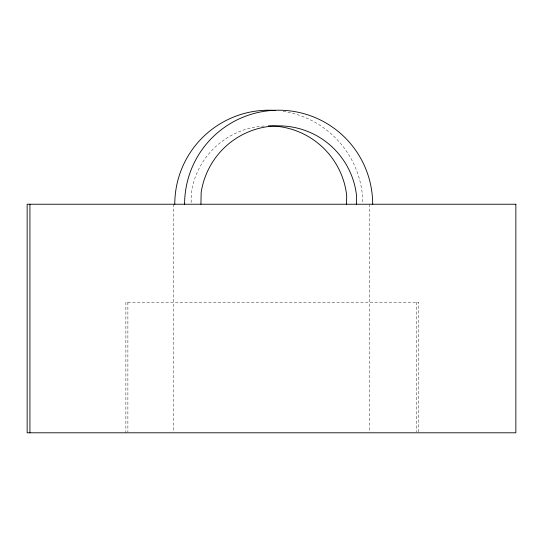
<?xml version="1.0" encoding="UTF-8"?>
<svg xmlns="http://www.w3.org/2000/svg" width="543" height="543" viewBox="0 0 543 543"><rect width="100%" height="100%" fill="white"/><g stroke="black" fill="none" stroke-linecap="round" stroke-linejoin="round"><path stroke-width="0.41" stroke-dasharray="2.71 2.04" d="M191.143 202.566L191.333 192.527A78.362 78.362 0 0 1 265.778 125.928M418.789 431.95L418.789 302.193L125.874 302.193L125.874 432.798M416.78 302.193L416.78 431.95M369.281 204.236L369.281 431.956M173.373 204.236L173.373 431.956M127.883 302.193L127.883 431.95M283.202 111.308A94.041 94.041 0 0 1 362.839 202.553"/><path stroke-width="0.81" d="M200.93 204.236L201.154 192.527A78.362 78.362 0 0 1 356.513 195.494L356.344 204.236M346.522 204.236L346.692 195.494A78.362 78.362 0 0 0 268.249 125.874M29.926 204.236L29.926 432.798M174.778 204.236A94.041 94.041 0 0 1 275.579 110.446M184.6 204.236A94.041 94.041 0 0 1 278.64 110.202A94.041 94.041 0 0 1 372.674 204.236M515.85 204.236L27.15 204.236L27.15 432.798L515.85 432.798L515.85 204.236"/></g></svg>
